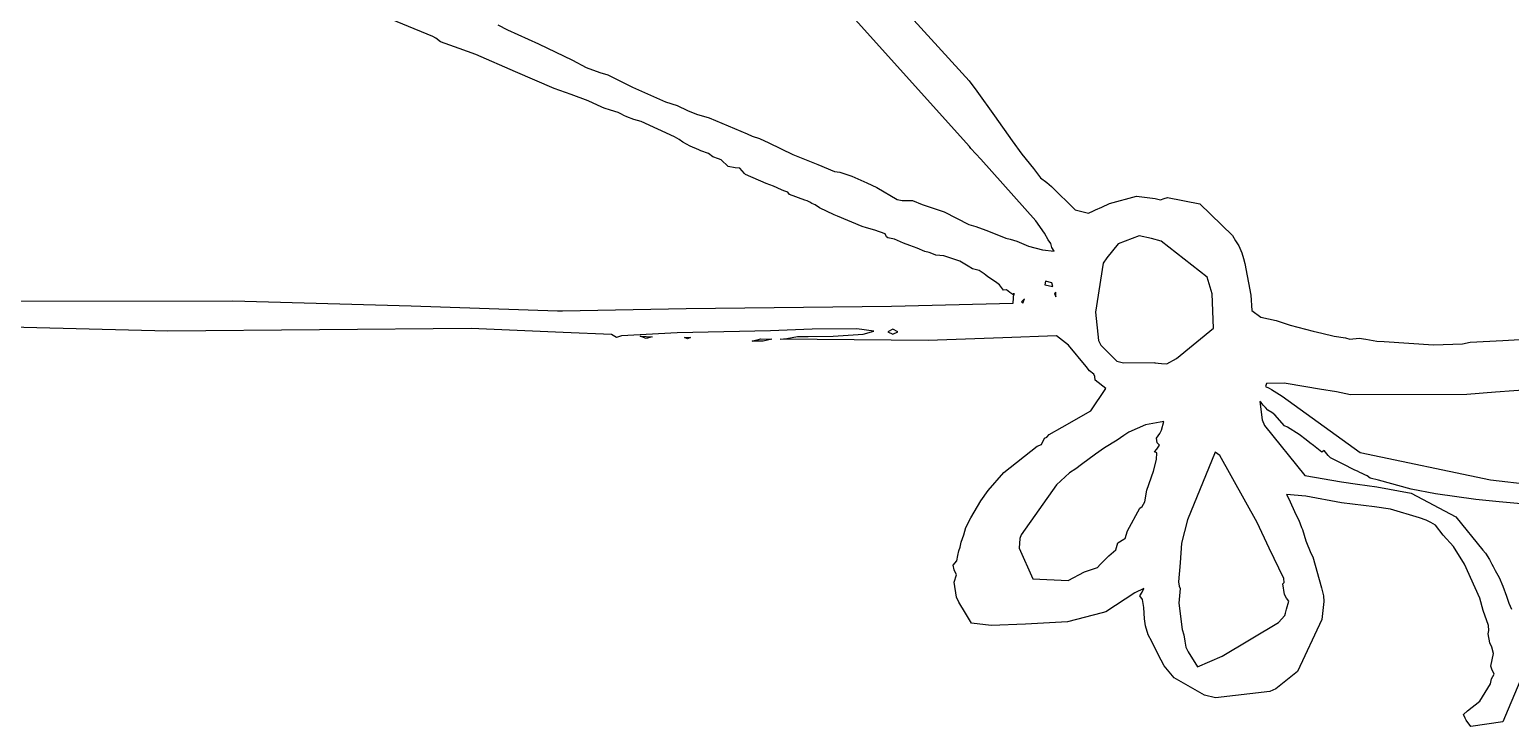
# Model space of a CAD drawing. Extents: x 0 to 208, y 1 to 205.
# Drawn here: x 178.36 to 184.62, y 197.66 to 200.61 of the extents above; entities that cross this region are included whole.
import ezdxf

# ---------------------------------------------------------------- set-up
doc = ezdxf.new("R2010")
doc.units = 0

msp = doc.modelspace()

# ---------------------------------------------------------------- linework, layer by layer
at = {"layer": 'test'}
for p, q in [((181.310082, 201.511318), (182.331022, 200.394188)), ((180.062643, 200.58151), (179.784064, 200.6957)), ((182.332303, 200.116598), (181.785405, 200.723454)), ((180.33709, 200.630194), (180.378456, 200.609789)), ((180.378456, 200.609789), (180.508442, 200.550811)), ((180.074186, 200.573664), (180.062643, 200.58151)), ((180.094365, 200.558086), (180.074186, 200.573664)), ((180.17407, 200.530287), (180.094365, 200.558086)), ((180.508442, 200.550811), (180.653219, 200.480851)), ((180.244163, 200.505508), (180.17407, 200.530287)), ((180.411442, 200.432438), (180.244163, 200.505508)), ((180.575537, 200.36195), (180.411442, 200.432438)), ((180.653219, 200.480851), (180.710098, 200.44993)), ((180.710098, 200.44993), (180.768947, 200.429385)), ((180.768947, 200.429385), (180.802506, 200.419366)), ((180.802506, 200.419366), (180.90605, 200.366587)), ((180.647227, 200.336493), (180.575537, 200.36195)), ((180.90605, 200.366587), (181.046526, 200.305297)), ((182.331022, 200.394188), (182.363181, 200.350246)), ((180.719611, 200.309936), (180.647227, 200.336493)), ((180.777187, 200.28225), (180.719611, 200.309936)), ((181.046526, 200.305297), (181.094932, 200.28969)), ((182.363181, 200.350246), (182.437397, 200.24588)), ((180.785992, 200.277848), (180.777187, 200.28225)), ((180.813989, 200.269268), (180.785992, 200.277848)), ((180.846535, 200.260378), (180.813989, 200.269268)), ((180.859884, 200.253435), (180.846535, 200.260378)), ((180.869338, 200.247227), (180.859884, 200.253435)), ((180.882405, 200.242203), (180.869338, 200.247227)), ((180.911728, 200.229701), (180.882405, 200.242203)), ((181.094932, 200.28969), (181.139811, 200.267705)), ((181.139811, 200.267705), (181.177711, 200.25286)), ((181.177711, 200.25286), (181.230735, 200.238044)), ((181.230735, 200.238044), (181.391373, 200.170124)), ((182.437397, 200.24588), (182.512146, 200.140106)), ((180.9426, 200.221544), (180.911728, 200.229701)), ((181.084789, 200.157158), (180.9426, 200.221544)), ((181.391373, 200.170124), (181.413301, 200.159795)), ((181.10398, 200.145277), (181.084789, 200.157158)), ((181.119108, 200.13444), (181.10398, 200.145277)), ((181.149844, 200.118071), (181.119108, 200.13444)), ((181.186957, 200.102069), (181.149844, 200.118071)), ((181.413301, 200.159795), (181.444351, 200.149437)), ((181.444351, 200.149437), (181.482646, 200.131347)), ((181.482646, 200.131347), (181.584331, 200.082596)), ((182.337552, 200.108188), (182.332303, 200.116598)), ((182.379843, 200.06192), (182.337552, 200.108188)), ((182.512146, 200.140106), (182.55256, 200.083295)), ((181.195875, 200.097694), (181.186957, 200.102069)), ((181.228378, 200.086433), (181.195875, 200.097694)), ((181.246102, 200.072322), (181.228378, 200.086433)), ((181.269667, 200.063545), (181.246102, 200.072322)), ((181.280843, 200.059905), (181.269667, 200.063545)), ((181.310889, 200.032106), (181.280843, 200.059905)), ((181.584331, 200.082596), (181.690799, 200.039882)), ((182.611807, 199.801889), (182.379843, 200.06192)), ((182.55256, 200.083295), (182.602742, 200.022631)), ((181.340813, 200.025304), (181.310889, 200.032106)), ((181.360455, 200.023893), (181.340813, 200.025304)), ((181.380211, 200.001541), (181.360455, 200.023893)), ((181.384444, 199.997703), (181.380211, 200.001541)), ((181.471479, 199.960142), (181.384444, 199.997703)), ((181.690799, 200.039882), (181.761055, 200.010652)), ((181.761055, 200.010652), (181.783464, 200.006898)), ((181.783464, 200.006898), (181.833671, 199.990219)), ((181.833671, 199.990219), (181.897346, 199.963013)), ((182.602742, 200.022631), (182.63283, 199.983648)), ((182.63283, 199.983648), (182.659302, 199.963243)), ((181.5025, 199.947724), (181.471479, 199.960142)), ((181.537321, 199.932371), (181.5025, 199.947724)), ((181.547058, 199.928307), (181.537321, 199.932371)), ((181.563116, 199.92303), (181.547058, 199.928307)), ((181.570877, 199.913293), (181.563116, 199.92303)), ((181.897346, 199.963013), (181.940125, 199.942608)), ((181.940125, 199.942608), (182.026443, 199.891673)), ((182.659302, 199.963243), (182.679284, 199.946338)), ((182.679284, 199.946338), (182.779405, 199.847684)), ((181.635512, 199.889191), (181.570877, 199.913293)), ((181.645841, 199.885748), (181.635512, 199.889191)), ((181.65617, 199.880583), (181.645841, 199.885748)), ((181.665625, 199.874854), (181.65617, 199.880583)), ((181.678748, 199.869746), (181.665625, 199.874854)), ((181.697741, 199.856115), (181.678748, 199.869746)), ((181.759602, 199.827069), (181.697741, 199.856115)), ((182.026443, 199.891673), (182.047666, 199.88823)), ((182.047666, 199.88823), (182.091207, 199.88823)), ((182.091207, 199.88823), (182.132039, 199.870196)), ((182.132039, 199.870196), (182.224709, 199.839228)), ((182.865429, 199.84887), (182.891619, 199.85982)), ((182.891619, 199.85982), (182.923392, 199.874411)), ((182.923392, 199.874411), (183.038866, 199.906734)), ((183.038866, 199.906734), (183.116942, 199.896404)), ((183.116942, 199.896404), (183.139548, 199.890929)), ((183.139548, 199.890929), (183.155014, 199.896009)), ((183.155014, 199.896009), (183.17, 199.900327)), ((183.17, 199.900327), (183.306635, 199.874278)), ((183.306635, 199.874278), (183.444503, 199.740372)), ((181.774221, 199.821932), (181.759602, 199.827069)), ((181.877359, 199.778128), (181.774221, 199.821932)), ((182.224709, 199.839228), (182.328524, 199.785687)), ((182.648741, 199.749932), (182.611807, 199.801889)), ((182.779405, 199.847684), (182.834864, 199.834533)), ((182.834864, 199.834533), (182.856257, 199.843592)), ((182.856257, 199.843592), (182.865429, 199.84887)), ((181.896042, 199.772258), (181.877359, 199.778128)), ((181.931283, 199.761901), (181.896042, 199.772258)), ((181.974799, 199.746209), (181.931283, 199.761901)), ((181.980951, 199.734215), (181.974799, 199.746209)), ((181.985975, 199.729925), (181.980951, 199.734215)), ((182.328524, 199.785687), (182.358279, 199.777164)), ((182.358279, 199.777164), (182.400909, 199.761642)), ((182.400909, 199.761642), (182.440143, 199.74612)), ((182.440143, 199.74612), (182.485412, 199.729017)), ((182.665082, 199.721569), (182.648741, 199.749932)), ((183.049812, 199.738485), (182.960231, 199.703978)), ((183.101898, 199.726519), (183.049812, 199.738485)), ((183.444503, 199.740372), (183.457485, 199.716581)), ((182.014431, 199.724252), (181.985975, 199.729925)), ((182.052308, 199.707601), (182.014431, 199.724252)), ((182.07974, 199.696764), (182.052308, 199.707601)), ((182.110759, 199.686435), (182.07974, 199.696764)), ((182.143212, 199.672182), (182.110759, 199.686435)), ((182.161754, 199.667893), (182.143212, 199.672182)), ((182.17324, 199.662954), (182.161754, 199.667893)), ((182.485412, 199.729017), (182.504321, 199.724586)), ((182.504321, 199.724586), (182.531555, 199.715837)), ((182.531555, 199.715837), (182.582073, 199.694388)), ((182.582073, 199.694388), (182.640143, 199.679289)), ((182.640143, 199.679289), (182.690452, 199.673109)), ((182.67527, 199.705651), (182.665082, 199.721569)), ((182.679786, 199.689452), (182.67527, 199.705651)), ((182.690285, 199.673224), (182.679786, 199.689452)), ((182.690452, 199.673109), (182.690285, 199.673224)), ((182.960231, 199.703978), (182.912098, 199.64547)), ((183.142657, 199.715286), (183.101898, 199.726519)), ((183.336586, 199.562906), (183.142657, 199.715286)), ((183.457485, 199.716581), (183.470778, 199.696402)), ((183.470778, 199.696402), (183.484071, 199.665894)), ((182.189158, 199.656999), (182.17324, 199.662954)), ((182.222767, 199.653669), (182.189158, 199.656999)), ((182.290995, 199.631232), (182.222767, 199.653669)), ((182.326267, 199.609614), (182.290995, 199.631232)), ((182.344922, 199.598805), (182.326267, 199.609614)), ((182.897084, 199.622215), (182.864222, 199.415386)), ((182.912098, 199.64547), (182.897084, 199.622215)), ((183.484071, 199.665894), (183.491098, 199.642639)), ((183.491098, 199.642639), (183.496404, 199.621698)), ((183.496404, 199.621698), (183.521888, 199.48753)), ((182.372636, 199.5911), (182.344922, 199.598805)), ((182.393915, 199.577299), (182.372636, 199.5911)), ((182.400745, 199.571457), (182.393915, 199.577299)), ((182.410002, 199.564515), (182.400745, 199.571457)), ((182.425185, 199.554778), (182.410002, 199.564515)), ((182.447566, 199.539312), (182.425185, 199.554778)), ((182.653934, 199.546066), (182.650407, 199.530544)), ((182.680491, 199.539405), (182.653934, 199.546066)), ((183.358204, 199.49256), (183.336586, 199.562906)), ((182.458911, 199.531043), (182.447566, 199.539312)), ((182.476409, 199.508691), (182.458911, 199.531043)), ((182.488657, 199.50982), (182.476409, 199.508691)), ((182.502712, 199.498559), (182.488657, 199.50982)), ((182.519165, 199.487722), (182.502712, 199.498559)), ((182.516089, 199.452907), (182.520012, 199.495173)), ((182.520012, 199.495173), (182.519165, 199.487722)), ((182.650407, 199.530544), (182.683706, 199.523883)), ((182.683681, 199.523883), (182.680491, 199.539405)), ((182.683706, 199.523883), (182.683681, 199.523883)), ((182.69734, 199.499979), (182.691103, 199.493742)), ((182.691103, 199.493742), (182.696522, 199.480167)), ((182.696522, 199.480167), (182.697368, 199.499979)), ((182.697368, 199.499979), (182.69734, 199.499979)), ((183.364526, 199.348172), (183.358204, 199.49256)), ((183.521888, 199.48753), (183.525642, 199.422895)), ((177.788563, 199.46223), (179.215663, 199.463641)), ((179.215663, 199.463641), (179.970579, 199.441882)), ((179.970579, 199.441882), (180.589071, 199.420433)), ((180.589071, 199.420433), (180.609758, 199.420997)), ((180.609758, 199.420997), (181.133983, 199.431214)), ((181.133915, 199.431317), (182.002583, 199.441195)), ((181.133983, 199.431214), (181.133915, 199.431317)), ((182.002583, 199.441195), (182.516089, 199.452907)), ((182.564185, 199.472462), (182.551344, 199.459706)), ((182.551344, 199.459706), (182.55713, 199.45392)), ((182.55713, 199.45392), (182.564185, 199.472462)), ((182.564185, 199.472462), (182.564185, 199.472462)), ((183.525642, 199.422895), (183.563982, 199.394456)), ((178.941142, 199.335385), (178.169736, 199.354773)), ((182.864222, 199.415386), (182.877684, 199.295665)), ((183.563982, 199.394456), (183.628732, 199.37995)), ((183.628732, 199.37995), (183.687683, 199.359799)), ((183.687683, 199.359799), (183.785805, 199.335105)), ((180.223462, 199.346899), (178.941142, 199.335385)), ((180.613834, 199.329091), (180.223462, 199.346899)), ((180.818072, 199.320766), (180.613834, 199.329091)), ((180.838787, 199.308799), (180.818072, 199.320766)), ((180.859474, 199.315968), (180.838787, 199.308799)), ((181.09474, 199.32864), (180.859474, 199.315968)), ((180.964755, 199.303672), (180.938762, 199.314227)), ((180.938762, 199.314227), (180.938762, 199.314114)), ((180.938762, 199.314114), (180.98928, 199.311857)), ((180.98928, 199.311857), (180.964755, 199.303672)), ((181.490294, 199.335921), (181.09474, 199.32864)), ((181.126166, 199.30847), (181.152018, 199.30847)), ((181.139092, 199.303249), (181.126166, 199.30847)), ((181.126166, 199.30847), (181.126166, 199.30847)), ((181.152018, 199.30847), (181.139092, 199.303249)), ((181.413138, 199.293399), (181.449333, 199.302007)), ((181.459157, 199.29227), (181.413138, 199.293399)), ((181.449333, 199.302007), (181.495352, 199.300878)), ((181.495352, 199.300878), (181.459157, 199.29227)), ((181.666096, 199.343118), (181.490294, 199.335921)), ((181.530721, 199.300841), (181.559347, 199.304679)), ((182.157307, 199.296354), (181.530721, 199.300841)), ((181.559347, 199.304679), (181.604243, 199.312073)), ((181.604243, 199.312073), (181.649051, 199.313202)), ((181.649051, 199.313202), (181.755226, 199.313767)), ((181.855715, 199.345658), (181.666096, 199.343118)), ((181.755226, 199.313767), (181.882469, 199.321923)), ((181.927306, 199.334425), (181.855715, 199.345658)), ((181.882469, 199.321923), (181.927306, 199.334425)), ((182.00775, 199.342939), (181.987063, 199.332582)), ((181.987063, 199.332582), (182.00775, 199.322252)), ((182.028437, 199.332582), (182.00775, 199.342939)), ((182.00775, 199.322252), (182.028437, 199.332582)), ((182.028437, 199.332582), (182.028437, 199.332582)), ((182.472715, 199.306514), (182.157307, 199.296354)), ((182.700228, 199.315827), (182.472715, 199.306514)), ((182.750884, 199.275983), (182.700228, 199.315827)), ((182.877684, 199.295665), (182.886744, 199.275232)), ((183.207433, 199.218931), (183.364526, 199.348172)), ((183.785805, 199.335105), (183.821998, 199.326581)), ((183.821998, 199.326581), (183.873703, 199.314164)), ((183.873703, 199.314164), (183.922827, 199.307165)), ((183.922827, 199.307165), (183.940917, 199.301379)), ((183.940917, 199.301379), (183.980152, 199.305133)), ((183.980152, 199.305133), (184.008496, 199.301069)), ((184.008496, 199.301069), (184.054577, 199.293223)), ((184.054577, 199.293223), (184.085697, 199.291529)), ((184.450229, 199.288594), (184.587251, 199.295593)), ((184.587251, 199.295593), (184.935397, 199.316111)), ((182.824815, 199.18509), (182.750884, 199.275983)), ((182.886744, 199.275232), (182.955214, 199.208546)), ((184.085697, 199.291529), (184.2951, 199.277559)), ((184.2951, 199.277559), (184.416608, 199.281962)), ((184.416608, 199.281962), (184.450229, 199.288594)), ((182.839942, 199.166831), (182.824815, 199.18509)), ((182.857835, 199.153227), (182.839942, 199.166831)), ((182.955214, 199.208546), (182.983351, 199.200785)), ((182.983351, 199.200785), (183.11551, 199.201914)), ((183.11551, 199.201914), (183.115547, 199.2018)), ((183.115547, 199.2018), (183.143987, 199.198865)), ((183.143987, 199.198865), (183.165972, 199.197454)), ((183.165972, 199.197454), (183.207433, 199.218931)), ((182.862633, 199.143152), (182.857835, 199.153227)), ((182.86348, 199.12842), (182.862633, 199.143152)), ((182.908765, 199.092637), (182.86348, 199.12842)), ((183.588339, 199.114308), (183.584162, 199.100761)), ((183.663311, 199.11459), (183.588339, 199.114308)), ((183.754791, 199.099181), (183.663311, 199.11459)), ((182.845716, 198.997732), (182.908765, 199.092637)), ((183.584162, 199.100761), (183.599685, 199.094665)), ((183.599685, 199.094665), (183.609111, 199.088428)), ((183.609111, 199.088428), (183.653868, 199.060601)), ((183.653868, 199.060601), (183.984313, 198.822363)), ((183.811667, 199.089839), (183.754791, 199.099181)), ((183.883467, 199.078945), (183.811667, 199.089839)), ((183.943569, 199.066556), (183.883467, 199.078945)), ((184.435505, 199.06712), (183.943569, 199.066556)), ((184.556242, 199.077817), (184.435505, 199.06712)), ((184.711363, 199.088852), (184.556242, 199.077817)), ((182.723683, 198.928813), (182.845716, 198.997732)), ((183.564732, 199.035298), (183.560047, 199.037273)), ((183.560047, 199.037273), (183.570292, 198.960357)), ((183.574158, 199.022372), (183.564732, 199.035298)), ((183.584515, 199.012043), (183.574158, 199.022372)), ((183.594252, 199.001713), (183.584515, 199.012043)), ((183.610367, 198.991356), (183.594252, 199.001713)), ((183.623575, 198.981027), (183.610367, 198.991356)), ((183.664664, 198.935363), (183.623575, 198.981027)), ((182.668692, 198.898325), (182.723683, 198.928813)), ((183.076604, 198.939619), (183.005642, 198.908594)), ((183.15444, 198.953532), (183.076604, 198.939619)), ((183.137084, 198.902154), (183.143659, 198.916208)), ((183.143659, 198.916208), (183.15444, 198.953532)), ((183.570292, 198.960357), (183.579351, 198.936452)), ((183.579351, 198.936452), (183.749982, 198.725356)), ((183.677335, 198.929324), (183.664664, 198.935363)), ((183.725595, 198.898395), (183.677335, 198.929324)), ((182.617695, 198.849444), (182.636265, 198.856499)), ((182.636265, 198.856499), (182.648542, 198.882802)), ((182.648542, 198.882802), (182.658871, 198.887374)), ((182.658871, 198.887374), (182.668692, 198.898325)), ((182.955942, 198.873599), (182.903376, 198.841643)), ((182.984052, 198.894003), (182.955942, 198.873599)), ((183.005642, 198.908594), (182.984052, 198.894003)), ((183.122211, 198.882906), (183.137084, 198.902154)), ((183.12619, 198.862953), (183.122211, 198.882906)), ((183.135023, 198.852313), (183.12619, 198.862953)), ((183.75548, 198.875112), (183.725595, 198.898395)), ((183.771002, 198.862694), (183.75548, 198.875112)), ((183.786186, 198.850925), (183.771002, 198.862694)), ((182.476708, 198.736905), (182.617695, 198.849444)), ((182.864164, 198.815509), (182.8063, 198.771558)), ((182.903376, 198.841643), (182.864164, 198.815509)), ((183.109511, 198.743133), (183.122916, 198.792454)), ((183.114365, 198.825248), (183.124694, 198.836198)), ((183.124045, 198.820281), (183.114365, 198.825248)), ((183.122916, 198.792454), (183.124045, 198.820281)), ((183.124694, 198.836198), (183.135023, 198.852313)), ((183.3703, 198.823315), (183.253745, 198.536758)), ((183.390169, 198.808639), (183.3703, 198.823315)), ((183.548086, 198.525977), (183.390169, 198.808639)), ((183.807663, 198.83481), (183.786186, 198.850925)), ((183.822649, 198.823211), (183.807663, 198.83481)), ((183.832216, 198.829871), (183.822649, 198.823211)), ((183.848275, 198.808705), (183.832216, 198.829871)), ((183.858519, 198.800012), (183.848275, 198.808705)), ((183.909438, 198.773681), (183.858519, 198.800012)), ((183.984313, 198.822363), (184.535583, 198.70631)), ((182.410688, 198.661134), (182.476708, 198.736905)), ((182.754653, 198.735378), (182.699374, 198.68539)), ((182.781182, 198.753468), (182.754653, 198.735378)), ((182.8063, 198.771558), (182.781182, 198.753468)), ((183.082389, 198.662499), (183.109511, 198.743133)), ((183.961231, 198.747886), (183.909438, 198.773681)), ((183.972351, 198.743201), (183.961231, 198.747886)), ((183.982708, 198.738036), (183.972351, 198.743201)), ((183.993037, 198.732872), (183.982708, 198.738036)), ((184.003367, 198.727707), (183.993037, 198.732872)), ((182.699374, 198.68539), (182.550572, 198.474257)), ((183.749982, 198.725356), (183.905103, 198.697275)), ((183.905103, 198.697275), (183.972322, 198.688018)), ((183.972322, 198.688018), (184.05505, 198.67673)), ((184.013724, 198.722683), (184.003367, 198.727707)), ((184.02665, 198.713906), (184.013724, 198.722683)), ((184.061536, 198.704367), (184.02665, 198.713906)), ((184.05505, 198.67673), (184.199869, 198.650398)), ((184.199867, 198.66732), (184.061536, 198.704367)), ((184.303279, 198.646605), (184.199867, 198.66732)), ((184.535583, 198.70631), (184.706214, 198.686583)), ((182.336915, 198.546145), (182.379917, 198.617736)), ((182.379917, 198.617736), (182.410688, 198.661134)), ((183.062549, 198.59318), (183.072907, 198.612766)), ((183.072907, 198.612766), (183.082389, 198.662499)), ((183.755145, 198.637083), (183.672418, 198.644025)), ((183.672418, 198.644025), (183.68111, 198.629434)), ((183.68111, 198.629434), (183.713791, 198.556556)), ((183.905095, 198.609227), (183.755145, 198.637083)), ((184.044702, 198.592012), (183.905095, 198.609227)), ((184.199869, 198.650398), (184.389285, 198.550523)), ((184.473913, 198.623858), (184.303279, 198.646605)), ((184.572481, 198.613726), (184.473913, 198.623858)), ((184.680956, 198.603312), (184.572481, 198.613726)), ((182.315974, 198.505325), (182.336915, 198.546145)), ((182.999574, 198.490347), (183.05222, 198.586717)), ((183.05222, 198.586717), (183.062549, 198.59318)), ((183.713791, 198.556556), (183.72525, 198.536349)), ((184.111922, 198.582924), (184.044702, 198.592012)), ((184.235499, 198.544968), (184.111922, 198.582924)), ((184.263939, 198.536361), (184.235499, 198.544968)), ((184.389285, 198.550523), (184.502958, 198.408616)), ((182.307282, 198.474297), (182.315974, 198.505325)), ((182.989809, 198.458746), (182.999574, 198.490347)), ((183.253745, 198.536758), (183.22922, 198.438079)), ((183.600049, 198.417395), (183.548086, 198.525977)), ((183.72525, 198.536349), (183.730753, 198.520827)), ((183.730753, 198.520827), (183.735438, 198.505305)), ((183.735438, 198.505305), (183.740095, 198.495625)), ((183.740095, 198.495625), (183.754996, 198.448773)), ((184.282565, 198.52541), (184.263939, 198.536361)), ((184.292895, 198.520838), (184.282565, 198.52541)), ((184.303224, 198.514601), (184.292895, 198.520838)), ((184.335696, 198.472999), (184.303224, 198.514601)), ((182.2873, 198.406643), (182.292183, 198.42129)), ((182.292183, 198.42129), (182.296247, 198.443275)), ((182.296247, 198.443275), (182.307282, 198.474297)), ((182.545323, 198.458735), (182.541485, 198.417367)), ((182.541485, 198.417367), (182.599913, 198.287364)), ((182.550572, 198.474257), (182.545323, 198.458735)), ((182.950778, 198.410989), (182.958821, 198.440233)), ((182.958821, 198.440233), (182.984588, 198.455727)), ((182.984588, 198.455727), (182.989809, 198.458746)), ((183.22922, 198.438079), (183.223604, 198.355348)), ((183.661454, 198.28853), (183.600049, 198.417395)), ((183.754996, 198.448773), (183.77588, 198.396398)), ((184.37965, 198.424372), (184.335696, 198.472999)), ((184.425042, 198.349024), (184.37965, 198.424372)), ((182.263452, 198.345203), (182.278975, 198.364027)), ((182.278975, 198.364027), (182.282531, 198.385702)), ((182.282531, 198.385702), (182.2873, 198.406643)), ((182.8846, 198.34774), (182.921401, 198.385109)), ((182.921401, 198.385109), (182.950778, 198.410989)), ((183.223604, 198.355348), (183.216041, 198.275203)), ((183.77588, 198.396398), (183.783867, 198.381215)), ((183.783867, 198.381215), (183.820528, 198.249361)), ((184.502958, 198.408616), (184.513767, 198.395916)), ((184.513767, 198.395916), (184.530757, 198.36981)), ((184.530757, 198.36981), (184.541707, 198.350224)), ((182.267432, 198.32525), (182.263452, 198.345203)), ((182.267319, 198.273488), (182.276265, 198.304874)), ((182.276265, 198.304874), (182.267432, 198.32525)), ((182.74926, 198.27999), (182.817927, 198.316921)), ((182.817927, 198.316921), (182.872633, 198.335548)), ((182.872633, 198.335548), (182.8846, 198.34774)), ((184.471135, 198.249366), (184.425042, 198.349024)), ((184.541707, 198.350224), (184.546223, 198.33981)), ((184.546223, 198.33981), (184.555959, 198.323187)), ((184.555959, 198.323187), (184.572131, 198.293503)), ((184.572131, 198.293503), (184.587653, 198.25715)), ((182.277507, 198.209818), (182.267319, 198.273488)), ((182.599913, 198.287364), (182.749375, 198.27997)), ((182.749375, 198.27997), (182.74926, 198.27999)), ((183.031561, 198.227855), (182.907993, 198.147975)), ((183.069715, 198.246679), (183.031561, 198.227855)), ((183.051879, 198.215748), (183.061587, 198.231637)), ((183.061587, 198.231637), (183.069715, 198.246679)), ((183.216041, 198.275203), (183.218016, 198.257112)), ((183.222588, 198.24619), (183.21717, 198.184734)), ((183.218016, 198.257112), (183.222588, 198.24619)), ((183.65787, 198.26646), (183.66343, 198.27202)), ((183.664192, 198.22091), (183.65787, 198.26646)), ((183.66343, 198.27202), (183.661454, 198.28853)), ((183.820528, 198.249361), (183.829587, 198.215751)), ((184.490552, 198.205419), (184.471135, 198.249366)), ((184.587653, 198.25715), (184.603175, 198.214518)), ((182.286623, 198.189188), (182.277507, 198.209818)), ((182.315062, 198.141986), (182.286623, 198.189188)), ((183.063309, 198.200931), (183.051879, 198.215748)), ((183.06884, 198.165735), (183.063309, 198.200931)), ((183.071662, 198.118158), (183.06884, 198.165735)), ((183.21717, 198.184734), (183.230773, 198.073564)), ((183.672179, 198.205387), (183.664192, 198.22091)), ((183.68296, 198.193054), (183.672179, 198.205387)), ((183.672602, 198.158733), (183.68296, 198.193054)), ((183.83128, 198.192496), (183.822136, 198.11598)), ((183.829587, 198.215751), (183.83128, 198.192496)), ((184.504804, 198.154232), (184.490552, 198.205419)), ((184.603175, 198.214518), (184.613504, 198.18476)), ((184.613504, 198.18476), (184.623834, 198.158767)), ((182.340914, 198.100709), (182.315062, 198.141986)), ((182.746808, 198.106212), (182.568139, 198.09577)), ((182.89233, 198.14456), (182.746808, 198.106212)), ((182.907993, 198.147975), (182.89233, 198.14456)), ((183.075642, 198.0887), (183.071662, 198.118158)), ((183.4001, 197.959934), (183.638538, 198.102611)), ((183.638538, 198.102611), (183.665208, 198.132995)), ((183.665208, 198.132995), (183.66803, 198.142618)), ((183.66803, 198.142618), (183.672602, 198.158733)), ((183.822136, 198.11598), (183.719785, 197.895226)), ((184.52693, 198.090512), (184.504804, 198.154232)), ((182.423362, 198.090323), (182.340914, 198.100709)), ((182.568139, 198.09577), (182.423362, 198.090323)), ((183.087382, 198.050992), (183.075642, 198.0887)), ((183.103723, 198.022968), (183.087382, 198.050992)), ((183.230773, 198.073564), (183.238872, 198.050308)), ((183.238872, 198.050308), (183.242739, 198.024457)), ((184.526366, 198.054444), (184.528623, 198.068527)), ((184.533393, 198.016454), (184.526366, 198.054444)), ((184.528623, 198.068527), (184.52693, 198.090512)), ((183.129574, 197.967562), (183.103723, 198.022968)), ((183.242739, 198.024457), (183.246379, 197.998605)), ((183.246379, 197.998605), (183.256201, 197.978878)), ((183.256201, 197.978878), (183.296454, 197.915878)), ((184.540674, 197.998618), (184.533393, 198.016454)), ((184.548633, 197.97254), (184.540674, 197.998618)), ((183.155426, 197.920256), (183.129574, 197.967562)), ((183.198208, 197.869007), (183.155426, 197.920256)), ((183.296454, 197.915878), (183.400154, 197.959986)), ((183.400154, 197.959986), (183.4001, 197.959934)), ((184.537401, 197.918246), (184.548633, 197.97254)), ((184.540533, 197.905546), (184.537401, 197.918246)), ((183.326055, 197.796154), (183.198208, 197.869007)), ((183.719785, 197.895226), (183.628015, 197.822796)), ((184.53582, 197.843994), (184.540448, 197.864173)), ((184.540448, 197.864173), (184.551483, 197.88486)), ((184.551483, 197.88486), (184.540533, 197.905546)), ((184.659196, 197.85405), (184.587396, 197.683215)), ((183.37259, 197.784527), (183.326055, 197.796154)), ((183.602502, 197.810717), (183.37259, 197.784527)), ((183.628015, 197.822796), (183.602502, 197.810717)), ((184.489982, 197.769634), (184.53582, 197.843994)), ((184.421117, 197.71392), (184.437739, 197.729471)), ((184.437739, 197.729471), (184.489982, 197.769634)), ((184.428906, 197.698709), (184.421117, 197.71392)), ((184.433252, 197.689508), (184.428906, 197.698709)), ((184.452951, 197.663657), (184.433252, 197.689508)), ((184.587396, 197.683215), (184.452951, 197.663657))]:
    msp.add_line(p, q, dxfattribs=at)

doc.saveas('drawing.dxf')
